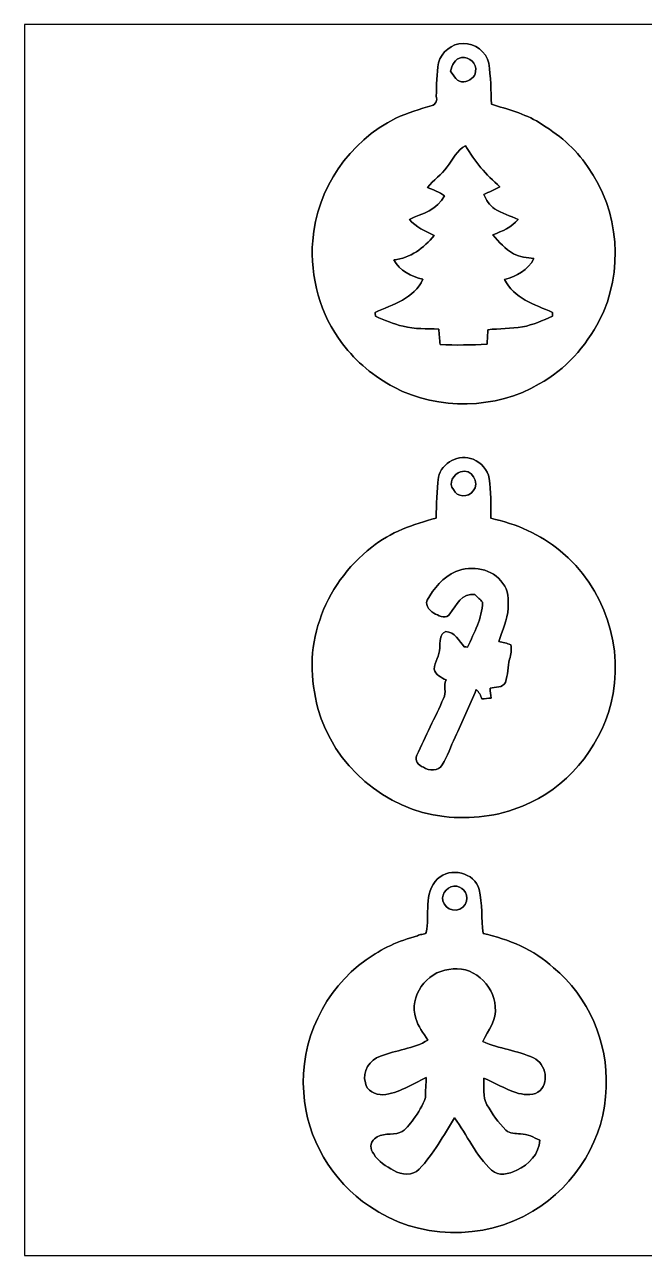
# Model space of a CAD drawing. Header units: centimetres. Extents: x -16.8 to 16.8, y -16.7 to 16.7.
# Drawn here: x -16.77 to 0, y -16.67 to 16.67 of the extents above; entities that cross this region are included whole.
import ezdxf

# ---------------------------------------------------------------- set-up
doc = ezdxf.new("R2010")
doc.units = ezdxf.units.CM
doc.header["$MEASUREMENT"] = 0
doc.layers.add('Layer 1', color=7, linetype='Continuous')

msp = doc.modelspace()

# ---------------------------------------------------------------- linework, layer by layer
at = {"layer": 'Layer 1', "color": 7}
for points, knots in [([(-16.77458, 16.66875), (-16.77458, 16.66875), (16.77458, 16.66875), (16.77458, 16.66875), (16.77458, 16.66875), (16.77458, 16.66875), (16.77458, -16.66875), (16.77458, -16.66875), (16.77458, -16.66875), (16.77458, -16.66875), (-16.77458, -16.66875), (-16.77458, -16.66875), (-16.77458, -16.66875), (-16.77458, -16.66875), (-16.77458, 16.66875), (-16.77458, 16.66875), (-16.77458, 16.66875), (-16.77458, 16.66875), (-16.77458, 16.66875), (-16.77458, 16.66875)], [0, 0, 0, 0, 0.16666667, 0.16666667, 0.16666667, 0.16666667, 0.33333333, 0.33333333, 0.33333333, 0.33333333, 0.5, 0.5, 0.5, 0.5, 0.66666667, 0.66666667, 0.66666667, 0.66666667, 1, 1, 1, 1]), ([(-4.90502, 16.15793), (-5.22111, 16.16639), (-5.48181, 15.9198), (-5.57601, 15.63476), (-5.57601, 15.63476), (-5.62363, 15.3349), (-5.62116, 15.0301), (-5.63351, 14.72741), (-5.63351, 14.72741), (-5.5947, 14.62546), (-5.64938, 14.50622), (-5.74816, 14.47447), (-5.74816, 14.47447), (-6.08013, 14.37922), (-6.4135, 14.28221), (-6.72571, 14.13263), (-6.72571, 14.13263), (-7.98266, 13.51527), (-8.8773, 12.21246), (-8.97819, 10.81299), (-8.97819, 10.81299), (-9.04769, 9.82874), (-8.7817, 8.80639), (-8.16822, 8.02464), (-8.16822, 8.02464), (-7.80027, 7.53286), (-7.31555, 7.13387), (-6.77545, 6.84459), (-6.77545, 6.84459), (-5.55943, 6.21594), (-4.02731, 6.24487), (-2.84374, 6.93632), (-2.84374, 6.93632), (-2.13819, 7.32226), (-1.58609, 7.95302), (-1.21461, 8.65928), (-1.21461, 8.65928), (-0.54681, 9.96456), (-0.67592, 11.63567), (-1.53705, 12.82136), (-1.53705, 12.82136), (-1.86725, 13.32018), (-2.33892, 13.70824), (-2.84833, 14.01374), (-2.84833, 14.01374), (-3.2445, 14.25857), (-3.69888, 14.38063), (-4.14196, 14.50975), (-4.14196, 14.50975), (-4.15149, 14.88087), (-4.15784, 15.25305), (-4.21181, 15.62065), (-4.21181, 15.62065), (-4.27743, 15.93286), (-4.58964, 16.16322), (-4.90502, 16.15793), (-4.90502, 16.15793), (-4.90502, 16.15793), (-4.90502, 16.15793), (-4.90502, 16.15793)], [0, 0, 0, 0, 0.0625, 0.0625, 0.0625, 0.0625, 0.125, 0.125, 0.125, 0.125, 0.1875, 0.1875, 0.1875, 0.1875, 0.25, 0.25, 0.25, 0.25, 0.3125, 0.3125, 0.3125, 0.3125, 0.375, 0.375, 0.375, 0.375, 0.4375, 0.4375, 0.4375, 0.4375, 0.5, 0.5, 0.5, 0.5, 0.5625, 0.5625, 0.5625, 0.5625, 0.625, 0.625, 0.625, 0.625, 0.6875, 0.6875, 0.6875, 0.6875, 0.75, 0.75, 0.75, 0.75, 0.8125, 0.8125, 0.8125, 0.8125, 0.875, 0.875, 0.875, 0.875, 1, 1, 1, 1]), ([(-4.94524, 15.77516), (-4.73992, 15.80268), (-4.52614, 15.61641), (-4.56883, 15.39804), (-4.56883, 15.39804), (-4.572, 15.23436), (-4.74733, 15.14404), (-4.88738, 15.11547), (-4.88738, 15.11547), (-5.06307, 15.09889), (-5.16502, 15.27881), (-5.24404, 15.40475), (-5.24404, 15.40475), (-5.21723, 15.5642), (-5.12269, 15.75082), (-4.94524, 15.77516)], [0, 0, 0, 0, 0.2, 0.2, 0.2, 0.2, 0.4, 0.4, 0.4, 0.4, 0.6, 0.6, 0.6, 0.6, 1, 1, 1, 1]), ([(-5.33788, 12.81536), (-5.17948, 13.01115), (-5.074, 13.26727), (-4.84082, 13.38792), (-4.84082, 13.38792), (-4.59317, 12.96952), (-4.28519, 12.58958), (-3.90984, 12.27914), (-3.90984, 12.27914), (-4.04883, 12.19623), (-4.19911, 12.13556), (-4.34622, 12.06888), (-4.34622, 12.06888), (-4.27884, 11.92036), (-4.19135, 11.77431), (-4.05412, 11.68012), (-4.05412, 11.68012), (-3.85374, 11.55947), (-3.63079, 11.48397), (-3.41595, 11.39331), (-3.41595, 11.39331), (-3.59128, 11.17741), (-3.84563, 11.07193), (-4.09716, 10.97739), (-4.09716, 10.97739), (-3.93735, 10.78159), (-3.76661, 10.58474), (-3.54259, 10.46162), (-3.54259, 10.46162), (-3.37397, 10.36708), (-3.17641, 10.36249), (-2.98979, 10.32969), (-2.98979, 10.32969), (-3.14113, 10.0143), (-3.46216, 9.85943), (-3.78248, 9.76771), (-3.78248, 9.76771), (-3.54083, 9.25512), (-2.96474, 9.08826), (-2.48673, 8.87342), (-2.48673, 8.87342), (-2.48744, 8.84767), (-2.4892, 8.79546), (-2.48991, 8.7697), (-2.48991, 8.7697), (-2.75308, 8.65858), (-3.01378, 8.53158), (-3.29812, 8.4836), (-3.29812, 8.4836), (-3.60856, 8.43633), (-3.92324, 8.43739), (-4.23474, 8.40422), (-4.23474, 8.40422), (-4.24004, 8.30721), (-4.25097, 8.11318), (-4.25626, 8.01582), (-4.25626, 8.01582), (-4.6796, 7.98936), (-5.10469, 7.97842), (-5.52838, 8.007), (-5.52838, 8.007), (-5.54143, 8.14529), (-5.55413, 8.28357), (-5.56578, 8.42186), (-5.56578, 8.42186), (-5.88786, 8.43739), (-6.21559, 8.41481), (-6.53027, 8.49771), (-6.53027, 8.49771), (-6.78991, 8.5598), (-7.03827, 8.65858), (-7.27957, 8.77111), (-7.27957, 8.77111), (-7.28169, 8.79687), (-7.28592, 8.84802), (-7.28839, 8.87377), (-7.28839, 8.87377), (-6.81426, 9.09214), (-6.22512, 9.24595), (-5.99616, 9.77053), (-5.99616, 9.77053), (-6.30414, 9.84956), (-6.63328, 10.0016), (-6.78392, 10.29864), (-6.78392, 10.29864), (-6.3373, 10.3445), (-5.96124, 10.61473), (-5.68995, 10.95975), (-5.68995, 10.95975), (-5.93831, 11.06382), (-6.18102, 11.18799), (-6.36164, 11.39296), (-6.36164, 11.39296), (-6.01274, 11.54748), (-5.59364, 11.65578), (-5.4102, 12.02831), (-5.4102, 12.02831), (-5.54531, 12.13732), (-5.71147, 12.19165), (-5.87022, 12.25479), (-5.87022, 12.25479), (-5.71959, 12.46611), (-5.48499, 12.60016), (-5.33788, 12.81536)], [0, 0, 0, 0, 0.03703704, 0.03703704, 0.03703704, 0.03703704, 0.07407407, 0.07407407, 0.07407407, 0.07407407, 0.11111111, 0.11111111, 0.11111111, 0.11111111, 0.14814815, 0.14814815, 0.14814815, 0.14814815, 0.18518519, 0.18518519, 0.18518519, 0.18518519, 0.22222222, 0.22222222, 0.22222222, 0.22222222, 0.25925926, 0.25925926, 0.25925926, 0.25925926, 0.2962963, 0.2962963, 0.2962963, 0.2962963, 0.33333333, 0.33333333, 0.33333333, 0.33333333, 0.37037037, 0.37037037, 0.37037037, 0.37037037, 0.40740741, 0.40740741, 0.40740741, 0.40740741, 0.44444444, 0.44444444, 0.44444444, 0.44444444, 0.48148148, 0.48148148, 0.48148148, 0.48148148, 0.51851852, 0.51851852, 0.51851852, 0.51851852, 0.55555556, 0.55555556, 0.55555556, 0.55555556, 0.59259259, 0.59259259, 0.59259259, 0.59259259, 0.62962963, 0.62962963, 0.62962963, 0.62962963, 0.66666667, 0.66666667, 0.66666667, 0.66666667, 0.7037037, 0.7037037, 0.7037037, 0.7037037, 0.74074074, 0.74074074, 0.74074074, 0.74074074, 0.77777778, 0.77777778, 0.77777778, 0.77777778, 0.81481481, 0.81481481, 0.81481481, 0.81481481, 0.85185185, 0.85185185, 0.85185185, 0.85185185, 0.88888889, 0.88888889, 0.88888889, 0.88888889, 0.92592593, 0.92592593, 0.92592593, 0.92592593, 1, 1, 1, 1]), ([(-5.57177, 4.40655), (-5.62469, 4.04142), (-5.62504, 3.67206), (-5.63492, 3.30376), (-5.63492, 3.30376), (-6.25228, 3.13372), (-6.87811, 2.92347), (-7.38082, 2.51178), (-7.38082, 2.51178), (-8.02111, 2.00413), (-8.54004, 1.32009), (-8.78699, 0.53552), (-8.78699, 0.53552), (-9.06427, -0.22789), (-9.04452, -1.07456), (-8.83603, -1.85208), (-8.83603, -1.85208), (-8.4134, -3.39161), (-7.00723, -4.60904), (-5.4169, -4.78402), (-5.4169, -4.78402), (-4.70182, -4.86339), (-3.96311, -4.77767), (-3.29741, -4.49862), (-3.29741, -4.49862), (-2.1209, -4.02555), (-1.22202, -2.9591), (-0.90946, -1.73531), (-0.90946, -1.73531), (-0.51788, -0.24271), (-1.07244, 1.44956), (-2.28036, 2.41194), (-2.28036, 2.41194), (-2.81587, 2.86526), (-3.47098, 3.14854), (-4.1529, 3.29565), (-4.1529, 3.29565), (-4.15219, 3.65689), (-4.15184, 4.0192), (-4.20158, 4.37762), (-4.20158, 4.37762), (-4.24215, 4.61045), (-4.41784, 4.80554), (-4.63233, 4.89585), (-4.63233, 4.89585), (-5.00486, 5.05319), (-5.49593, 4.80836), (-5.57177, 4.40655), (-5.57177, 4.40655), (-5.57177, 4.40655), (-5.57177, 4.40655), (-5.57177, 4.40655)], [0, 0, 0, 0, 0.07142857, 0.07142857, 0.07142857, 0.07142857, 0.14285714, 0.14285714, 0.14285714, 0.14285714, 0.21428571, 0.21428571, 0.21428571, 0.21428571, 0.28571429, 0.28571429, 0.28571429, 0.28571429, 0.35714286, 0.35714286, 0.35714286, 0.35714286, 0.42857143, 0.42857143, 0.42857143, 0.42857143, 0.5, 0.5, 0.5, 0.5, 0.57142857, 0.57142857, 0.57142857, 0.57142857, 0.64285714, 0.64285714, 0.64285714, 0.64285714, 0.71428571, 0.71428571, 0.71428571, 0.71428571, 0.78571429, 0.78571429, 0.78571429, 0.78571429, 0.85714286, 0.85714286, 0.85714286, 0.85714286, 1, 1, 1, 1]), ([(-4.97769, 4.55577), (-4.68842, 4.67148), (-4.42877, 4.25238), (-4.63585, 4.03648), (-4.63585, 4.03648), (-4.76744, 3.84598), (-5.07189, 3.8668), (-5.16855, 4.07458), (-5.16855, 4.07458), (-5.32448, 4.24533), (-5.15938, 4.49439), (-4.97769, 4.55577)], [0, 0, 0, 0, 0.25, 0.25, 0.25, 0.25, 0.5, 0.5, 0.5, 0.5, 1, 1, 1, 1]), ([(-5.10646, 1.85808), (-4.67395, 2.02883), (-4.10104, 1.93781), (-3.82834, 1.53388), (-3.82834, 1.53388), (-3.66607, 1.35008), (-3.69147, 1.09044), (-3.68582, 0.86395), (-3.68582, 0.86395), (-3.70946, 0.54786), (-3.84704, 0.25647), (-3.93876, -0.04374), (-3.93876, -0.04374), (-3.83646, -0.07338), (-3.71616, -0.07973), (-3.61879, -0.13194), (-3.61879, -0.13194), (-3.57752, -0.25753), (-3.61985, -0.3937), (-3.64666, -0.51894), (-3.64666, -0.51894), (-3.70452, -0.72425), (-3.69041, -0.94509), (-3.75991, -1.14723), (-3.75991, -1.14723), (-3.83293, -1.30246), (-4.03613, -1.27), (-4.17759, -1.30598), (-4.17759, -1.30598), (-4.16595, -1.39665), (-4.16101, -1.47743), (-4.14726, -1.57233), (-4.14726, -1.57233), (-4.23016, -1.5815), (-4.31483, -1.58715), (-4.39632, -1.59773), (-4.39632, -1.59773), (-4.43054, -1.50424), (-4.47322, -1.41076), (-4.54907, -1.34408), (-4.54907, -1.34408), (-4.7371, -1.77518), (-4.92054, -2.20874), (-5.12233, -2.63419), (-5.12233, -2.63419), (-5.24334, -2.88149), (-5.32483, -3.1496), (-5.47158, -3.38384), (-5.47158, -3.38384), (-5.57036, -3.56059), (-5.836, -3.54894), (-5.98276, -3.44311), (-5.98276, -3.44311), (-6.11046, -3.40043), (-6.23358, -3.25931), (-6.15527, -3.12349), (-6.15527, -3.12349), (-5.92631, -2.60456), (-5.66561, -2.09938), (-5.43384, -1.5815), (-5.43384, -1.5815), (-5.34776, -1.42558), (-5.44442, -1.24389), (-5.36681, -1.08338), (-5.36681, -1.08338), (-5.49169, -1.01247), (-5.66032, -0.94827), (-5.69031, -0.79022), (-5.69031, -0.79022), (-5.68431, -0.58843), (-5.53685, -0.41981), (-5.54002, -0.21555), (-5.54002, -0.21555), (-5.52697, -0.07056), (-5.55696, 0.17074), (-5.37598, 0.22719), (-5.37598, 0.22719), (-5.13644, 0.22225), (-5.00944, -0.0254), (-4.87398, -0.18556), (-4.87398, -0.18556), (-4.85211, -0.18733), (-4.80801, -0.1905), (-4.78614, -0.19191), (-4.78614, -0.19191), (-4.60763, 0.1972), (-4.39279, 0.58561), (-4.37833, 1.02482), (-4.37833, 1.02482), (-4.44818, 1.09361), (-4.51697, 1.16311), (-4.58505, 1.23296), (-4.58505, 1.23296), (-4.93783, 1.28446), (-5.09235, 0.94509), (-5.26133, 0.70661), (-5.26133, 0.70661), (-5.35129, 0.56268), (-5.53332, 0.63923), (-5.65044, 0.70097), (-5.65044, 0.70097), (-5.77921, 0.77117), (-5.95383, 0.91123), (-5.87657, 1.07633), (-5.87657, 1.07633), (-5.7023, 1.40123), (-5.44583, 1.69898), (-5.10646, 1.85808)], [0, 0, 0, 0, 0.03571429, 0.03571429, 0.03571429, 0.03571429, 0.07142857, 0.07142857, 0.07142857, 0.07142857, 0.10714286, 0.10714286, 0.10714286, 0.10714286, 0.14285714, 0.14285714, 0.14285714, 0.14285714, 0.17857143, 0.17857143, 0.17857143, 0.17857143, 0.21428571, 0.21428571, 0.21428571, 0.21428571, 0.25, 0.25, 0.25, 0.25, 0.28571429, 0.28571429, 0.28571429, 0.28571429, 0.32142857, 0.32142857, 0.32142857, 0.32142857, 0.35714286, 0.35714286, 0.35714286, 0.35714286, 0.39285714, 0.39285714, 0.39285714, 0.39285714, 0.42857143, 0.42857143, 0.42857143, 0.42857143, 0.46428571, 0.46428571, 0.46428571, 0.46428571, 0.5, 0.5, 0.5, 0.5, 0.53571429, 0.53571429, 0.53571429, 0.53571429, 0.57142857, 0.57142857, 0.57142857, 0.57142857, 0.60714286, 0.60714286, 0.60714286, 0.60714286, 0.64285714, 0.64285714, 0.64285714, 0.64285714, 0.67857143, 0.67857143, 0.67857143, 0.67857143, 0.71428571, 0.71428571, 0.71428571, 0.71428571, 0.75, 0.75, 0.75, 0.75, 0.78571429, 0.78571429, 0.78571429, 0.78571429, 0.82142857, 0.82142857, 0.82142857, 0.82142857, 0.85714286, 0.85714286, 0.85714286, 0.85714286, 0.89285714, 0.89285714, 0.89285714, 0.89285714, 0.92857143, 0.92857143, 0.92857143, 0.92857143, 1, 1, 1, 1]), ([(-5.59788, -6.46818), (-5.99052, -6.85024), (-5.80355, -7.45278), (-5.90515, -7.92727), (-5.90515, -7.92727), (-5.95207, -8.00241), (-6.0893, -7.94949), (-6.13833, -8.01441), (-6.13833, -8.01441), (-6.63681, -8.14246), (-7.11447, -8.35801), (-7.53039, -8.66316), (-7.53039, -8.66316), (-8.66069, -9.46397), (-9.33732, -10.87296), (-9.21808, -12.25832), (-9.21808, -12.25832), (-9.14541, -13.48952), (-8.46314, -14.65933), (-7.43656, -15.33984), (-7.43656, -15.33984), (-6.15774, -16.24083), (-4.34693, -16.28528), (-3.0166, -15.46895), (-3.0166, -15.46895), (-1.85279, -14.77857), (-1.05657, -13.47929), (-1.03646, -12.11862), (-1.03646, -12.11862), (-0.97614, -10.89554), (-1.51906, -9.66223), (-2.45569, -8.87554), (-2.45569, -8.87554), (-2.98979, -8.39082), (-3.66924, -8.10366), (-4.36668, -7.94914), (-4.36668, -7.94914), (-4.41325, -7.55403), (-4.38256, -7.1501), (-4.46828, -6.76028), (-4.46828, -6.76028), (-4.59705, -6.28826), (-5.25604, -6.14504), (-5.59788, -6.46818), (-5.59788, -6.46818), (-5.59788, -6.46818), (-5.59788, -6.46818), (-5.59788, -6.46818)], [0, 0, 0, 0, 0.07692308, 0.07692308, 0.07692308, 0.07692308, 0.15384615, 0.15384615, 0.15384615, 0.15384615, 0.23076923, 0.23076923, 0.23076923, 0.23076923, 0.30769231, 0.30769231, 0.30769231, 0.30769231, 0.38461538, 0.38461538, 0.38461538, 0.38461538, 0.46153846, 0.46153846, 0.46153846, 0.46153846, 0.53846154, 0.53846154, 0.53846154, 0.53846154, 0.61538462, 0.61538462, 0.61538462, 0.61538462, 0.69230769, 0.69230769, 0.69230769, 0.69230769, 0.76923077, 0.76923077, 0.76923077, 0.76923077, 0.84615385, 0.84615385, 0.84615385, 0.84615385, 1, 1, 1, 1]), ([(-5.15761, -6.66538), (-4.94594, -6.64916), (-4.75015, -6.85236), (-4.8133, -7.07284), (-4.8133, -7.07284), (-4.86833, -7.35612), (-5.30084, -7.40728), (-5.4169, -7.14516), (-5.4169, -7.14516), (-5.54496, -6.93632), (-5.36963, -6.69572), (-5.15761, -6.66538)], [0, 0, 0, 0, 0.25, 0.25, 0.25, 0.25, 0.5, 0.5, 0.5, 0.5, 1, 1, 1, 1]), ([(-5.29378, -8.92634), (-4.68348, -8.78417), (-4.05871, -9.32462), (-4.04107, -9.93175), (-4.04107, -9.93175), (-3.98321, -10.28347), (-4.23298, -10.57769), (-4.37233, -10.8772), (-4.37233, -10.8772), (-3.92889, -11.07193), (-3.43747, -11.11568), (-2.99861, -11.3217), (-2.99861, -11.3217), (-2.6603, -11.47939), (-2.54811, -12.02337), (-2.88114, -12.25091), (-2.88114, -12.25091), (-3.06141, -12.35428), (-3.28507, -12.31406), (-3.47521, -12.26079), (-3.47521, -12.26079), (-3.77825, -12.15919), (-4.05342, -11.99197), (-4.34587, -11.86568), (-4.34587, -11.86568), (-4.3307, -12.10275), (-4.38926, -12.37051), (-4.26156, -12.58676), (-4.26156, -12.58676), (-4.11233, -12.83018), (-3.95605, -13.07571), (-3.75003, -13.27644), (-3.75003, -13.27644), (-3.6449, -13.37945), (-3.48721, -13.35864), (-3.35351, -13.3791), (-3.35351, -13.3791), (-3.16159, -13.37345), (-2.99826, -13.47399), (-2.83069, -13.55055), (-2.83069, -13.55055), (-2.84445, -13.92555), (-3.13231, -14.20848), (-3.45158, -14.36405), (-3.45158, -14.36405), (-3.66078, -14.46107), (-3.94617, -14.54009), (-4.13385, -14.3637), (-4.13385, -14.3637), (-4.56389, -13.96153), (-4.79743, -13.41049), (-5.13821, -12.93989), (-5.13821, -12.93989), (-5.43666, -13.41614), (-5.70477, -13.92237), (-6.09212, -14.33442), (-6.09212, -14.33442), (-6.27168, -14.52492), (-6.57084, -14.48506), (-6.78321, -14.37146), (-6.78321, -14.37146), (-6.98606, -14.25469), (-7.2069, -14.13404), (-7.3212, -13.91885), (-7.3212, -13.91885), (-7.43373, -13.80878), (-7.42456, -13.60558), (-7.30285, -13.51033), (-7.30285, -13.51033), (-7.11976, -13.33641), (-6.84071, -13.41332), (-6.61705, -13.34417), (-6.61705, -13.34417), (-6.45266, -13.27538), (-6.35423, -13.11451), (-6.24769, -12.98116), (-6.24769, -12.98116), (-6.12316, -12.79596), (-5.98946, -12.60969), (-5.92843, -12.39202), (-5.92843, -12.39202), (-5.92243, -12.25656), (-5.91114, -11.98562), (-5.90515, -11.85016), (-5.90515, -11.85016), (-6.28227, -12.03431), (-6.64951, -12.27702), (-7.07778, -12.31829), (-7.07778, -12.31829), (-7.27322, -12.31794), (-7.52087, -12.21528), (-7.55191, -11.99762), (-7.55191, -11.99762), (-7.64575, -11.68753), (-7.4355, -11.37356), (-7.1441, -11.27019), (-7.1441, -11.27019), (-6.72394, -11.10721), (-6.24875, -11.07757), (-5.85893, -10.83663), (-5.85893, -10.83663), (-5.98205, -10.6486), (-6.13022, -10.46903), (-6.18772, -10.24784), (-6.18772, -10.24784), (-6.38104, -9.66117), (-5.89527, -8.9849), (-5.29378, -8.92634)], [0, 0, 0, 0, 0.03571429, 0.03571429, 0.03571429, 0.03571429, 0.07142857, 0.07142857, 0.07142857, 0.07142857, 0.10714286, 0.10714286, 0.10714286, 0.10714286, 0.14285714, 0.14285714, 0.14285714, 0.14285714, 0.17857143, 0.17857143, 0.17857143, 0.17857143, 0.21428571, 0.21428571, 0.21428571, 0.21428571, 0.25, 0.25, 0.25, 0.25, 0.28571429, 0.28571429, 0.28571429, 0.28571429, 0.32142857, 0.32142857, 0.32142857, 0.32142857, 0.35714286, 0.35714286, 0.35714286, 0.35714286, 0.39285714, 0.39285714, 0.39285714, 0.39285714, 0.42857143, 0.42857143, 0.42857143, 0.42857143, 0.46428571, 0.46428571, 0.46428571, 0.46428571, 0.5, 0.5, 0.5, 0.5, 0.53571429, 0.53571429, 0.53571429, 0.53571429, 0.57142857, 0.57142857, 0.57142857, 0.57142857, 0.60714286, 0.60714286, 0.60714286, 0.60714286, 0.64285714, 0.64285714, 0.64285714, 0.64285714, 0.67857143, 0.67857143, 0.67857143, 0.67857143, 0.71428571, 0.71428571, 0.71428571, 0.71428571, 0.75, 0.75, 0.75, 0.75, 0.78571429, 0.78571429, 0.78571429, 0.78571429, 0.82142857, 0.82142857, 0.82142857, 0.82142857, 0.85714286, 0.85714286, 0.85714286, 0.85714286, 0.89285714, 0.89285714, 0.89285714, 0.89285714, 0.92857143, 0.92857143, 0.92857143, 0.92857143, 1, 1, 1, 1])]:
    msp.add_open_spline(points, degree=3, knots=knots, dxfattribs=at)
at = {"layer": 'Layer 1', "color": 251}
for points, knots in [([(-4.90502, 16.15793), (-4.58964, 16.16322), (-4.27743, 15.93286), (-4.21181, 15.62065), (-4.21181, 15.62065), (-4.15784, 15.25305), (-4.15149, 14.88087), (-4.14196, 14.50975), (-4.14196, 14.50975), (-3.69888, 14.38063), (-3.2445, 14.25857), (-2.84833, 14.01374), (-2.84833, 14.01374), (-2.33892, 13.70824), (-1.86725, 13.32018), (-1.53705, 12.82136), (-1.53705, 12.82136), (-0.67592, 11.63567), (-0.54681, 9.96456), (-1.21461, 8.65928), (-1.21461, 8.65928), (-1.58609, 7.95302), (-2.13819, 7.32226), (-2.84374, 6.93632), (-2.84374, 6.93632), (-4.02731, 6.24487), (-5.55943, 6.21594), (-6.77545, 6.84459), (-6.77545, 6.84459), (-7.31555, 7.13387), (-7.80027, 7.53286), (-8.16822, 8.02464), (-8.16822, 8.02464), (-8.7817, 8.80639), (-9.04769, 9.82874), (-8.97819, 10.81299), (-8.97819, 10.81299), (-8.8773, 12.21246), (-7.98266, 13.51527), (-6.72571, 14.13263), (-6.72571, 14.13263), (-6.4135, 14.28221), (-6.08013, 14.37922), (-5.74816, 14.47447), (-5.74816, 14.47447), (-5.64938, 14.50622), (-5.5947, 14.62546), (-5.63351, 14.72741), (-5.63351, 14.72741), (-5.62116, 15.0301), (-5.62363, 15.3349), (-5.57601, 15.63476), (-5.57601, 15.63476), (-5.48181, 15.9198), (-5.22111, 16.16639), (-4.90502, 16.15793), (-4.90502, 16.15793), (-4.90502, 16.15793), (-4.90502, 16.15793), (-4.90502, 16.15793)], [0, 0, 0, 0, 0.0625, 0.0625, 0.0625, 0.0625, 0.125, 0.125, 0.125, 0.125, 0.1875, 0.1875, 0.1875, 0.1875, 0.25, 0.25, 0.25, 0.25, 0.3125, 0.3125, 0.3125, 0.3125, 0.375, 0.375, 0.375, 0.375, 0.4375, 0.4375, 0.4375, 0.4375, 0.5, 0.5, 0.5, 0.5, 0.5625, 0.5625, 0.5625, 0.5625, 0.625, 0.625, 0.625, 0.625, 0.6875, 0.6875, 0.6875, 0.6875, 0.75, 0.75, 0.75, 0.75, 0.8125, 0.8125, 0.8125, 0.8125, 0.875, 0.875, 0.875, 0.875, 1, 1, 1, 1]), ([(-4.94524, 15.77516), (-5.12269, 15.75082), (-5.21723, 15.5642), (-5.24404, 15.40475), (-5.24404, 15.40475), (-5.16502, 15.27881), (-5.06307, 15.09889), (-4.88738, 15.11547), (-4.88738, 15.11547), (-4.74733, 15.14404), (-4.572, 15.23436), (-4.56883, 15.39804), (-4.56883, 15.39804), (-4.52614, 15.61641), (-4.73992, 15.80268), (-4.94524, 15.77516), (-4.94524, 15.77516), (-4.94524, 15.77516), (-4.94524, 15.77516), (-4.94524, 15.77516)], [0, 0, 0, 0, 0.16666667, 0.16666667, 0.16666667, 0.16666667, 0.33333333, 0.33333333, 0.33333333, 0.33333333, 0.5, 0.5, 0.5, 0.5, 0.66666667, 0.66666667, 0.66666667, 0.66666667, 1, 1, 1, 1]), ([(-5.33788, 12.81536), (-5.48499, 12.60016), (-5.71959, 12.46611), (-5.87022, 12.25479), (-5.87022, 12.25479), (-5.71147, 12.19165), (-5.54531, 12.13732), (-5.4102, 12.02831), (-5.4102, 12.02831), (-5.59364, 11.65578), (-6.01274, 11.54748), (-6.36164, 11.39296), (-6.36164, 11.39296), (-6.18102, 11.18799), (-5.93831, 11.06382), (-5.68995, 10.95975), (-5.68995, 10.95975), (-5.96124, 10.61473), (-6.3373, 10.3445), (-6.78392, 10.29864), (-6.78392, 10.29864), (-6.63328, 10.0016), (-6.30414, 9.84956), (-5.99616, 9.77053), (-5.99616, 9.77053), (-6.22512, 9.24595), (-6.81426, 9.09214), (-7.28839, 8.87377), (-7.28839, 8.87377), (-7.28592, 8.84802), (-7.28169, 8.79687), (-7.27957, 8.77111), (-7.27957, 8.77111), (-7.03827, 8.65858), (-6.78991, 8.5598), (-6.53027, 8.49771), (-6.53027, 8.49771), (-6.21559, 8.41481), (-5.88786, 8.43739), (-5.56578, 8.42186), (-5.56578, 8.42186), (-5.55413, 8.28357), (-5.54143, 8.14529), (-5.52838, 8.007), (-5.52838, 8.007), (-5.10469, 7.97842), (-4.6796, 7.98936), (-4.25626, 8.01582), (-4.25626, 8.01582), (-4.25097, 8.11318), (-4.24004, 8.30721), (-4.23474, 8.40422), (-4.23474, 8.40422), (-3.92324, 8.43739), (-3.60856, 8.43633), (-3.29812, 8.4836), (-3.29812, 8.4836), (-3.01378, 8.53158), (-2.75308, 8.65858), (-2.48991, 8.7697), (-2.48991, 8.7697), (-2.4892, 8.79546), (-2.48744, 8.84767), (-2.48673, 8.87342), (-2.48673, 8.87342), (-2.96474, 9.08826), (-3.54083, 9.25512), (-3.78248, 9.76771), (-3.78248, 9.76771), (-3.46216, 9.85943), (-3.14113, 10.0143), (-2.98979, 10.32969), (-2.98979, 10.32969), (-3.17641, 10.36249), (-3.37397, 10.36708), (-3.54259, 10.46162), (-3.54259, 10.46162), (-3.76661, 10.58474), (-3.93735, 10.78159), (-4.09716, 10.97739), (-4.09716, 10.97739), (-3.84563, 11.07193), (-3.59128, 11.17741), (-3.41595, 11.39331), (-3.41595, 11.39331), (-3.63079, 11.48397), (-3.85374, 11.55947), (-4.05412, 11.68012), (-4.05412, 11.68012), (-4.19135, 11.77431), (-4.27884, 11.92036), (-4.34622, 12.06888), (-4.34622, 12.06888), (-4.19911, 12.13556), (-4.04883, 12.19623), (-3.90984, 12.27914), (-3.90984, 12.27914), (-4.28519, 12.58958), (-4.59317, 12.96952), (-4.84082, 13.38792), (-4.84082, 13.38792), (-5.074, 13.26727), (-5.17948, 13.01115), (-5.33788, 12.81536)], [0, 0, 0, 0, 0.03703704, 0.03703704, 0.03703704, 0.03703704, 0.07407407, 0.07407407, 0.07407407, 0.07407407, 0.11111111, 0.11111111, 0.11111111, 0.11111111, 0.14814815, 0.14814815, 0.14814815, 0.14814815, 0.18518519, 0.18518519, 0.18518519, 0.18518519, 0.22222222, 0.22222222, 0.22222222, 0.22222222, 0.25925926, 0.25925926, 0.25925926, 0.25925926, 0.2962963, 0.2962963, 0.2962963, 0.2962963, 0.33333333, 0.33333333, 0.33333333, 0.33333333, 0.37037037, 0.37037037, 0.37037037, 0.37037037, 0.40740741, 0.40740741, 0.40740741, 0.40740741, 0.44444444, 0.44444444, 0.44444444, 0.44444444, 0.48148148, 0.48148148, 0.48148148, 0.48148148, 0.51851852, 0.51851852, 0.51851852, 0.51851852, 0.55555556, 0.55555556, 0.55555556, 0.55555556, 0.59259259, 0.59259259, 0.59259259, 0.59259259, 0.62962963, 0.62962963, 0.62962963, 0.62962963, 0.66666667, 0.66666667, 0.66666667, 0.66666667, 0.7037037, 0.7037037, 0.7037037, 0.7037037, 0.74074074, 0.74074074, 0.74074074, 0.74074074, 0.77777778, 0.77777778, 0.77777778, 0.77777778, 0.81481481, 0.81481481, 0.81481481, 0.81481481, 0.85185185, 0.85185185, 0.85185185, 0.85185185, 0.88888889, 0.88888889, 0.88888889, 0.88888889, 0.92592593, 0.92592593, 0.92592593, 0.92592593, 1, 1, 1, 1]), ([(-5.57177, 4.40655), (-5.49593, 4.80836), (-5.00486, 5.05319), (-4.63233, 4.89585), (-4.63233, 4.89585), (-4.41784, 4.80554), (-4.24215, 4.61045), (-4.20158, 4.37762), (-4.20158, 4.37762), (-4.15184, 4.0192), (-4.15219, 3.65689), (-4.1529, 3.29565), (-4.1529, 3.29565), (-3.47098, 3.14854), (-2.81587, 2.86526), (-2.28036, 2.41194), (-2.28036, 2.41194), (-1.07244, 1.44956), (-0.51788, -0.24271), (-0.90946, -1.73531), (-0.90946, -1.73531), (-1.22202, -2.9591), (-2.1209, -4.02555), (-3.29741, -4.49862), (-3.29741, -4.49862), (-3.96311, -4.77767), (-4.70182, -4.86339), (-5.4169, -4.78402), (-5.4169, -4.78402), (-7.00723, -4.60904), (-8.4134, -3.39161), (-8.83603, -1.85208), (-8.83603, -1.85208), (-9.04452, -1.07456), (-9.06427, -0.22789), (-8.78699, 0.53552), (-8.78699, 0.53552), (-8.54004, 1.32009), (-8.02111, 2.00413), (-7.38082, 2.51178), (-7.38082, 2.51178), (-6.87811, 2.92347), (-6.25228, 3.13372), (-5.63492, 3.30376), (-5.63492, 3.30376), (-5.62504, 3.67206), (-5.62469, 4.04142), (-5.57177, 4.40655), (-5.57177, 4.40655), (-5.57177, 4.40655), (-5.57177, 4.40655), (-5.57177, 4.40655)], [0, 0, 0, 0, 0.07142857, 0.07142857, 0.07142857, 0.07142857, 0.14285714, 0.14285714, 0.14285714, 0.14285714, 0.21428571, 0.21428571, 0.21428571, 0.21428571, 0.28571429, 0.28571429, 0.28571429, 0.28571429, 0.35714286, 0.35714286, 0.35714286, 0.35714286, 0.42857143, 0.42857143, 0.42857143, 0.42857143, 0.5, 0.5, 0.5, 0.5, 0.57142857, 0.57142857, 0.57142857, 0.57142857, 0.64285714, 0.64285714, 0.64285714, 0.64285714, 0.71428571, 0.71428571, 0.71428571, 0.71428571, 0.78571429, 0.78571429, 0.78571429, 0.78571429, 0.85714286, 0.85714286, 0.85714286, 0.85714286, 1, 1, 1, 1]), ([(-4.97769, 4.55577), (-5.15938, 4.49439), (-5.32448, 4.24533), (-5.16855, 4.07458), (-5.16855, 4.07458), (-5.07189, 3.8668), (-4.76744, 3.84598), (-4.63585, 4.03648), (-4.63585, 4.03648), (-4.42877, 4.25238), (-4.68842, 4.67148), (-4.97769, 4.55577), (-4.97769, 4.55577), (-4.97769, 4.55577), (-4.97769, 4.55577), (-4.97769, 4.55577)], [0, 0, 0, 0, 0.2, 0.2, 0.2, 0.2, 0.4, 0.4, 0.4, 0.4, 0.6, 0.6, 0.6, 0.6, 1, 1, 1, 1]), ([(-5.10646, 1.85808), (-5.44583, 1.69898), (-5.7023, 1.40123), (-5.87657, 1.07633), (-5.87657, 1.07633), (-5.95383, 0.91123), (-5.77921, 0.77117), (-5.65044, 0.70097), (-5.65044, 0.70097), (-5.53332, 0.63923), (-5.35129, 0.56268), (-5.26133, 0.70661), (-5.26133, 0.70661), (-5.09235, 0.94509), (-4.93783, 1.28446), (-4.58505, 1.23296), (-4.58505, 1.23296), (-4.51697, 1.16311), (-4.44818, 1.09361), (-4.37833, 1.02482), (-4.37833, 1.02482), (-4.39279, 0.58561), (-4.60763, 0.1972), (-4.78614, -0.19191), (-4.78614, -0.19191), (-4.80801, -0.1905), (-4.85211, -0.18733), (-4.87398, -0.18556), (-4.87398, -0.18556), (-5.00944, -0.0254), (-5.13644, 0.22225), (-5.37598, 0.22719), (-5.37598, 0.22719), (-5.55696, 0.17074), (-5.52697, -0.07056), (-5.54002, -0.21555), (-5.54002, -0.21555), (-5.53685, -0.41981), (-5.68431, -0.58843), (-5.69031, -0.79022), (-5.69031, -0.79022), (-5.66032, -0.94827), (-5.49169, -1.01247), (-5.36681, -1.08338), (-5.36681, -1.08338), (-5.44442, -1.24389), (-5.34776, -1.42558), (-5.43384, -1.5815), (-5.43384, -1.5815), (-5.66561, -2.09938), (-5.92631, -2.60456), (-6.15527, -3.12349), (-6.15527, -3.12349), (-6.23358, -3.25931), (-6.11046, -3.40043), (-5.98276, -3.44311), (-5.98276, -3.44311), (-5.836, -3.54894), (-5.57036, -3.56059), (-5.47158, -3.38384), (-5.47158, -3.38384), (-5.32483, -3.1496), (-5.24334, -2.88149), (-5.12233, -2.63419), (-5.12233, -2.63419), (-4.92054, -2.20874), (-4.7371, -1.77518), (-4.54907, -1.34408), (-4.54907, -1.34408), (-4.47322, -1.41076), (-4.43054, -1.50424), (-4.39632, -1.59773), (-4.39632, -1.59773), (-4.31483, -1.58715), (-4.23016, -1.5815), (-4.14726, -1.57233), (-4.14726, -1.57233), (-4.16101, -1.47743), (-4.16595, -1.39665), (-4.17759, -1.30598), (-4.17759, -1.30598), (-4.03613, -1.27), (-3.83293, -1.30246), (-3.75991, -1.14723), (-3.75991, -1.14723), (-3.69041, -0.94509), (-3.70452, -0.72425), (-3.64666, -0.51894), (-3.64666, -0.51894), (-3.61985, -0.3937), (-3.57752, -0.25753), (-3.61879, -0.13194), (-3.61879, -0.13194), (-3.71616, -0.07973), (-3.83646, -0.07338), (-3.93876, -0.04374), (-3.93876, -0.04374), (-3.84704, 0.25647), (-3.70946, 0.54786), (-3.68582, 0.86395), (-3.68582, 0.86395), (-3.69147, 1.09044), (-3.66607, 1.35008), (-3.82834, 1.53388), (-3.82834, 1.53388), (-4.10104, 1.93781), (-4.67395, 2.02883), (-5.10646, 1.85808)], [0, 0, 0, 0, 0.03571429, 0.03571429, 0.03571429, 0.03571429, 0.07142857, 0.07142857, 0.07142857, 0.07142857, 0.10714286, 0.10714286, 0.10714286, 0.10714286, 0.14285714, 0.14285714, 0.14285714, 0.14285714, 0.17857143, 0.17857143, 0.17857143, 0.17857143, 0.21428571, 0.21428571, 0.21428571, 0.21428571, 0.25, 0.25, 0.25, 0.25, 0.28571429, 0.28571429, 0.28571429, 0.28571429, 0.32142857, 0.32142857, 0.32142857, 0.32142857, 0.35714286, 0.35714286, 0.35714286, 0.35714286, 0.39285714, 0.39285714, 0.39285714, 0.39285714, 0.42857143, 0.42857143, 0.42857143, 0.42857143, 0.46428571, 0.46428571, 0.46428571, 0.46428571, 0.5, 0.5, 0.5, 0.5, 0.53571429, 0.53571429, 0.53571429, 0.53571429, 0.57142857, 0.57142857, 0.57142857, 0.57142857, 0.60714286, 0.60714286, 0.60714286, 0.60714286, 0.64285714, 0.64285714, 0.64285714, 0.64285714, 0.67857143, 0.67857143, 0.67857143, 0.67857143, 0.71428571, 0.71428571, 0.71428571, 0.71428571, 0.75, 0.75, 0.75, 0.75, 0.78571429, 0.78571429, 0.78571429, 0.78571429, 0.82142857, 0.82142857, 0.82142857, 0.82142857, 0.85714286, 0.85714286, 0.85714286, 0.85714286, 0.89285714, 0.89285714, 0.89285714, 0.89285714, 0.92857143, 0.92857143, 0.92857143, 0.92857143, 1, 1, 1, 1]), ([(-5.59788, -6.46818), (-5.25604, -6.14504), (-4.59705, -6.28826), (-4.46828, -6.76028), (-4.46828, -6.76028), (-4.38256, -7.1501), (-4.41325, -7.55403), (-4.36668, -7.94914), (-4.36668, -7.94914), (-3.66924, -8.10366), (-2.98979, -8.39082), (-2.45569, -8.87554), (-2.45569, -8.87554), (-1.51906, -9.66223), (-0.97614, -10.89554), (-1.03646, -12.11862), (-1.03646, -12.11862), (-1.05657, -13.47929), (-1.85279, -14.77857), (-3.0166, -15.46895), (-3.0166, -15.46895), (-4.34693, -16.28528), (-6.15774, -16.24083), (-7.43656, -15.33984), (-7.43656, -15.33984), (-8.46314, -14.65933), (-9.14541, -13.48952), (-9.21808, -12.25832), (-9.21808, -12.25832), (-9.33732, -10.87296), (-8.66069, -9.46397), (-7.53039, -8.66316), (-7.53039, -8.66316), (-7.11447, -8.35801), (-6.63681, -8.14246), (-6.13833, -8.01441), (-6.13833, -8.01441), (-6.0893, -7.94949), (-5.95207, -8.00241), (-5.90515, -7.92727), (-5.90515, -7.92727), (-5.80355, -7.45278), (-5.99052, -6.85024), (-5.59788, -6.46818), (-5.59788, -6.46818), (-5.59788, -6.46818), (-5.59788, -6.46818), (-5.59788, -6.46818)], [0, 0, 0, 0, 0.07692308, 0.07692308, 0.07692308, 0.07692308, 0.15384615, 0.15384615, 0.15384615, 0.15384615, 0.23076923, 0.23076923, 0.23076923, 0.23076923, 0.30769231, 0.30769231, 0.30769231, 0.30769231, 0.38461538, 0.38461538, 0.38461538, 0.38461538, 0.46153846, 0.46153846, 0.46153846, 0.46153846, 0.53846154, 0.53846154, 0.53846154, 0.53846154, 0.61538462, 0.61538462, 0.61538462, 0.61538462, 0.69230769, 0.69230769, 0.69230769, 0.69230769, 0.76923077, 0.76923077, 0.76923077, 0.76923077, 0.84615385, 0.84615385, 0.84615385, 0.84615385, 1, 1, 1, 1]), ([(-5.15761, -6.66538), (-5.36963, -6.69572), (-5.54496, -6.93632), (-5.4169, -7.14516), (-5.4169, -7.14516), (-5.30084, -7.40728), (-4.86833, -7.35612), (-4.8133, -7.07284), (-4.8133, -7.07284), (-4.75015, -6.85236), (-4.94594, -6.64916), (-5.15761, -6.66538), (-5.15761, -6.66538), (-5.15761, -6.66538), (-5.15761, -6.66538), (-5.15761, -6.66538)], [0, 0, 0, 0, 0.2, 0.2, 0.2, 0.2, 0.4, 0.4, 0.4, 0.4, 0.6, 0.6, 0.6, 0.6, 1, 1, 1, 1]), ([(-5.29378, -8.92634), (-5.89527, -8.9849), (-6.38104, -9.66117), (-6.18772, -10.24784), (-6.18772, -10.24784), (-6.13022, -10.46903), (-5.98205, -10.6486), (-5.85893, -10.83663), (-5.85893, -10.83663), (-6.24875, -11.07757), (-6.72394, -11.10721), (-7.1441, -11.27019), (-7.1441, -11.27019), (-7.4355, -11.37356), (-7.64575, -11.68753), (-7.55191, -11.99762), (-7.55191, -11.99762), (-7.52087, -12.21528), (-7.27322, -12.31794), (-7.07778, -12.31829), (-7.07778, -12.31829), (-6.64951, -12.27702), (-6.28227, -12.03431), (-5.90515, -11.85016), (-5.90515, -11.85016), (-5.91114, -11.98562), (-5.92243, -12.25656), (-5.92843, -12.39202), (-5.92843, -12.39202), (-5.98946, -12.60969), (-6.12316, -12.79596), (-6.24769, -12.98116), (-6.24769, -12.98116), (-6.35423, -13.11451), (-6.45266, -13.27538), (-6.61705, -13.34417), (-6.61705, -13.34417), (-6.84071, -13.41332), (-7.11976, -13.33641), (-7.30285, -13.51033), (-7.30285, -13.51033), (-7.42456, -13.60558), (-7.43373, -13.80878), (-7.3212, -13.91885), (-7.3212, -13.91885), (-7.2069, -14.13404), (-6.98606, -14.25469), (-6.78321, -14.37146), (-6.78321, -14.37146), (-6.57084, -14.48506), (-6.27168, -14.52492), (-6.09212, -14.33442), (-6.09212, -14.33442), (-5.70477, -13.92237), (-5.43666, -13.41614), (-5.13821, -12.93989), (-5.13821, -12.93989), (-4.79743, -13.41049), (-4.56389, -13.96153), (-4.13385, -14.3637), (-4.13385, -14.3637), (-3.94617, -14.54009), (-3.66078, -14.46107), (-3.45158, -14.36405), (-3.45158, -14.36405), (-3.13231, -14.20848), (-2.84445, -13.92555), (-2.83069, -13.55055), (-2.83069, -13.55055), (-2.99826, -13.47399), (-3.16159, -13.37345), (-3.35351, -13.3791), (-3.35351, -13.3791), (-3.48721, -13.35864), (-3.6449, -13.37945), (-3.75003, -13.27644), (-3.75003, -13.27644), (-3.95605, -13.07571), (-4.11233, -12.83018), (-4.26156, -12.58676), (-4.26156, -12.58676), (-4.38926, -12.37051), (-4.3307, -12.10275), (-4.34587, -11.86568), (-4.34587, -11.86568), (-4.05342, -11.99197), (-3.77825, -12.15919), (-3.47521, -12.26079), (-3.47521, -12.26079), (-3.28507, -12.31406), (-3.06141, -12.35428), (-2.88114, -12.25091), (-2.88114, -12.25091), (-2.54811, -12.02337), (-2.6603, -11.47939), (-2.99861, -11.3217), (-2.99861, -11.3217), (-3.43747, -11.11568), (-3.92889, -11.07193), (-4.37233, -10.8772), (-4.37233, -10.8772), (-4.23298, -10.57769), (-3.98321, -10.28347), (-4.04107, -9.93175), (-4.04107, -9.93175), (-4.05871, -9.32462), (-4.68348, -8.78417), (-5.29378, -8.92634)], [0, 0, 0, 0, 0.03571429, 0.03571429, 0.03571429, 0.03571429, 0.07142857, 0.07142857, 0.07142857, 0.07142857, 0.10714286, 0.10714286, 0.10714286, 0.10714286, 0.14285714, 0.14285714, 0.14285714, 0.14285714, 0.17857143, 0.17857143, 0.17857143, 0.17857143, 0.21428571, 0.21428571, 0.21428571, 0.21428571, 0.25, 0.25, 0.25, 0.25, 0.28571429, 0.28571429, 0.28571429, 0.28571429, 0.32142857, 0.32142857, 0.32142857, 0.32142857, 0.35714286, 0.35714286, 0.35714286, 0.35714286, 0.39285714, 0.39285714, 0.39285714, 0.39285714, 0.42857143, 0.42857143, 0.42857143, 0.42857143, 0.46428571, 0.46428571, 0.46428571, 0.46428571, 0.5, 0.5, 0.5, 0.5, 0.53571429, 0.53571429, 0.53571429, 0.53571429, 0.57142857, 0.57142857, 0.57142857, 0.57142857, 0.60714286, 0.60714286, 0.60714286, 0.60714286, 0.64285714, 0.64285714, 0.64285714, 0.64285714, 0.67857143, 0.67857143, 0.67857143, 0.67857143, 0.71428571, 0.71428571, 0.71428571, 0.71428571, 0.75, 0.75, 0.75, 0.75, 0.78571429, 0.78571429, 0.78571429, 0.78571429, 0.82142857, 0.82142857, 0.82142857, 0.82142857, 0.85714286, 0.85714286, 0.85714286, 0.85714286, 0.89285714, 0.89285714, 0.89285714, 0.89285714, 0.92857143, 0.92857143, 0.92857143, 0.92857143, 1, 1, 1, 1])]:
    msp.add_open_spline(points, degree=3, knots=knots, dxfattribs=at)

doc.saveas('drawing.dxf')
